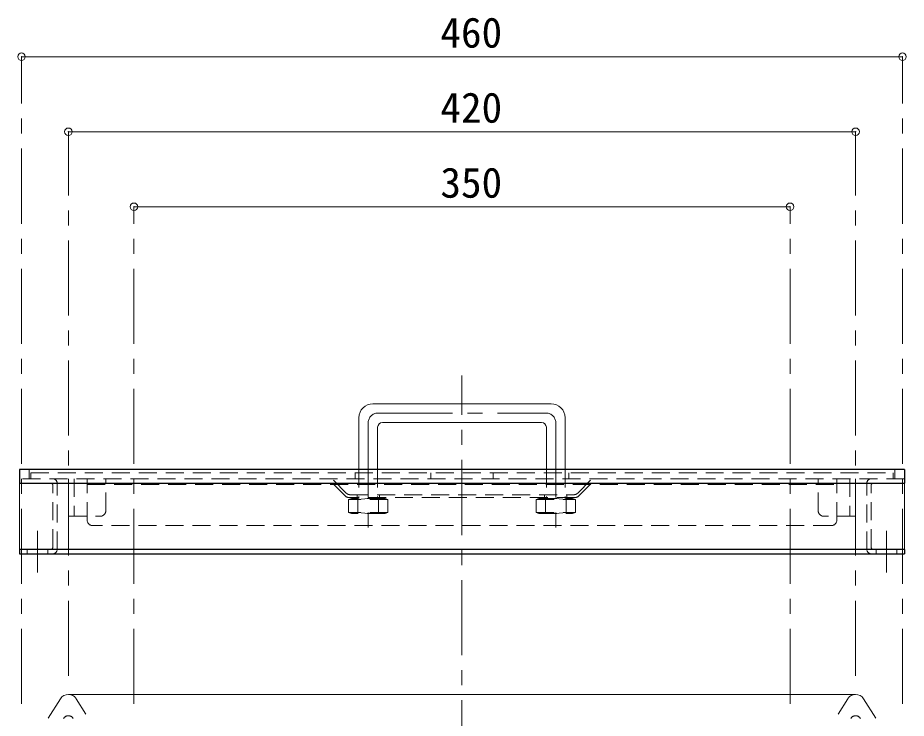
# Model space of a CAD drawing. Units: millimetres at full size, sheet at 1:8. Extents: x -1694 to 1546, y -1125 to 1123.
# Drawn here: x 73.9 to 547.9, y -388.5 to -15.1 of the extents above; entities that cross this region are included whole.
import ezdxf
from ezdxf.enums import TextEntityAlignment as Align

# ---------------------------------------------------------------- set-up
doc = ezdxf.new("R2010")
doc.units = ezdxf.units.MM
doc.header["$LTSCALE"] = 8
doc.header["$PDMODE"] = 32
doc.header["$PDSIZE"] = 4
doc.linetypes.add('CHAIN1', pattern=[8, 5, -1, 1, -1])
doc.linetypes.add('DASHED1', pattern=[1.8, 1.2, -0.6])
doc.layers.add('0-0_ﾚｲﾔ1', color=4, linetype='Continuous', lineweight=9)
doc.styles.add('ＭＳ ゴシック', font='')
doc.styles.get('ＭＳ ゴシック').set_extended_font_data('MS Gothic')

msp = doc.modelspace()

# ---------------------------------------------------------------- linework, layer by layer
at = {"layer": '0-0_ﾚｲﾔ1'}
for p, q in [((75.854, -35.83), (545.854, -35.83)), ((520.854, -75.83), (100.854, -75.83)), ((135.854, -115.83), (485.854, -115.83)), ((263.354, -220.83), (358.354, -220.83)), ((255.854, -228.33), (255.854, -255.83)), ((268.354, -230.83), (353.354, -230.83)), ((365.854, -228.33), (365.854, -255.83)), ((265.854, -233.33), (265.854, -255.83)), ((355.854, -233.33), (355.854, -255.83))]:
    msp.add_line(p, q, dxfattribs=at)
at = {"layer": '0-0_ﾚｲﾔ1', "linetype": 'CHAIN1'}
for p, q in [((75.854, -380.83), (75.854, -35.83)), ((545.854, -380.83), (545.854, -35.83)), ((100.854, -365.83), (100.854, -75.83)), ((520.854, -365.83), (520.854, -75.83)), ((135.854, -380.83), (135.854, -115.83)), ((485.854, -380.83), (485.854, -115.83)), ((310.854, -930.83), (310.854, -205.83)), ((265.854, -225.83), (355.854, -225.83)), ((260.854, -230.83), (260.854, -294.33)), ((360.854, -230.83), (360.854, -294.33)), ((84.354, -310.83), (84.354, -288.53)), ((537.354, -310.83), (537.354, -288.53))]:
    msp.add_line(p, q, dxfattribs=at)
at = {"layer": '0-0_ﾚｲﾔ1', "color": 5, "lineweight": 25}
for p, q in [((546.854, -255.83), (74.854, -255.83)), ((74.854, -255.83), (74.854, -263.13)), ((546.854, -255.83), (546.854, -263.13)), ((74.854, -263.13), (546.854, -263.13)), ((546.854, -298.53), (74.854, -298.53)), ((74.854, -298.53), (74.854, -300.83)), ((546.854, -298.53), (546.854, -300.83)), ((74.854, -300.83), (546.854, -300.83))]:
    msp.add_line(p, q, dxfattribs=at)
at = {"layer": '0-0_ﾚｲﾔ1', "color": 7, "linetype": 'DASHED1', "lineweight": 18}
for p, q in [((79.854, -255.83), (79.854, -260.83)), ((541.854, -255.83), (541.854, -260.83)), ((546.854, -260.83), (74.854, -260.83))]:
    msp.add_line(p, q, dxfattribs=at)
at = {"layer": '0-0_ﾚｲﾔ1', "linetype": 'DASHED1'}
for p, q in [((255.854, -255.83), (255.854, -271.33)), ((265.854, -255.83), (265.854, -271.33)), ((355.854, -255.83), (355.854, -271.33)), ((365.854, -255.83), (365.854, -271.33)), ((80.854, -257.63), (80.854, -260.83)), ((253.854, -257.63), (253.854, -260.83)), ((294.271, -257.63), (294.271, -260.83)), ((327.437, -257.63), (327.437, -260.83)), ((367.854, -257.63), (367.854, -260.83)), ((92.554, -297.38), (92.554, -264.28)), ((94.854, -298.53), (94.854, -263.13)), ((103.854, -260.83), (103.854, -280.83)), ((110.854, -282.83), (110.854, -260.83)), ((110.854, -263.83), (510.854, -263.83)), ((120.854, -277.83), (120.854, -260.83)), ((248.475, -269.951), (239.354, -260.83)), ((249.096, -268.451), (241.475, -260.83)), ((372.611, -268.451), (380.232, -260.83)), ((373.232, -269.951), (382.354, -260.83)), ((500.854, -277.83), (500.854, -260.83)), ((510.854, -282.83), (510.854, -260.83)), ((517.854, -260.83), (517.854, -280.83)), ((526.854, -298.53), (526.854, -263.13)), ((529.154, -297.38), (529.154, -264.28)), ((251.218, -269.33), (370.49, -269.33)), ((254.854, -269.33), (254.854, -270.83)), ((266.854, -269.33), (266.854, -270.83)), ((354.854, -269.33), (354.854, -270.83)), ((366.854, -269.33), (366.854, -270.83)), ((371.111, -270.83), (250.596, -270.83)), ((269.854, -271.33), (251.854, -271.33)), ((255.354, -271.83), (255.354, -278.83)), ((266.354, -271.83), (266.354, -278.83)), ((271.354, -271.83), (271.354, -278.83)), ((350.354, -271.83), (350.354, -278.83)), ((351.854, -271.33), (369.854, -271.33)), ((355.354, -271.83), (355.354, -278.83)), ((366.354, -271.83), (366.354, -278.83)), ((250.354, -278.83), (251.854, -279.33)), ((271.354, -278.83), (250.354, -278.83)), ((269.854, -279.33), (251.854, -279.33)), ((350.354, -278.83), (371.354, -278.83)), ((351.854, -279.33), (369.854, -279.33)), ((371.354, -278.83), (369.854, -279.33)), ((507.854, -285.83), (113.854, -285.83)), ((78.854, -300.83), (78.854, -298.53)), ((89.854, -300.83), (89.854, -298.53)), ((531.854, -300.83), (531.854, -298.53)), ((542.854, -300.83), (542.854, -298.53)), ((105.079, -378.155), (111.629, -388.504)), ((516.629, -378.155), (510.079, -388.504))]:
    msp.add_line(p, q, dxfattribs=at)
at = {"layer": '0-0_ﾚｲﾔ1', "color": 7, "lineweight": 18}
for p, q in [((74.854, -263.13), (74.854, -298.53)), ((546.854, -263.13), (546.854, -298.53)), ((96.629, -378.155), (90.079, -388.504)), ((100.854, -375.83), (520.854, -375.83)), ((525.079, -378.155), (531.629, -388.504))]:
    msp.add_line(p, q, dxfattribs=at)
at = {"layer": '0-0_ﾚｲﾔ1', "linetype": 'DASHED1'}
for points in [[(80.854, -257.63), (540.854, -257.63), (540.854, -260.83)], [(100.854, -260.83), (100.854, -280.83), (117.854, -280.83)], [(520.854, -260.83), (520.854, -280.83), (503.854, -280.83)], [(271.354, -271.83), (269.854, -271.33), (266.354, -271.83), (260.854, -271.33), (255.354, -271.83), (251.854, -271.33), (250.354, -271.83)], [(271.354, -271.83), (250.354, -271.83), (250.354, -278.83)], [(350.354, -271.83), (351.854, -271.33), (355.354, -271.83), (360.854, -271.33), (366.354, -271.83), (369.854, -271.33), (371.354, -271.83)], [(350.354, -271.83), (371.354, -271.83), (371.354, -278.83)], [(271.354, -278.83), (269.854, -279.33), (266.354, -278.83), (260.854, -279.33), (255.354, -278.83), (251.854, -279.33)], [(350.354, -278.83), (351.854, -279.33), (355.354, -278.83), (360.854, -279.33), (366.354, -278.83), (369.854, -279.33)]]:
    msp.add_lwpolyline(points, dxfattribs=at)
at = {"layer": '0-0_ﾚｲﾔ1'}
for centre, radius, start, end in [((263.354, -228.33), 7.5, 90, 180), ((358.354, -228.33), 7.5, 0, 90), ((268.354, -233.33), 2.5, 90, 180), ((353.354, -233.33), 2.5, 0, 90)]:
    msp.add_arc(centre, radius, start, end, dxfattribs=at)
at = {"layer": '0-0_ﾚｲﾔ1', "linetype": 'CHAIN1'}
for centre, start, end in [((265.854, -230.83), 90, 180), ((355.854, -230.83), 0, 90)]:
    msp.add_arc(centre, 5, start, end, dxfattribs=at)
at = {"layer": '0-0_ﾚｲﾔ1', "linetype": 'DASHED1'}
for centre, radius, start, end in [((91.404, -264.28), 1.15, 0, 90), ((92.554, -263.13), 2.3, 0, 90), ((529.154, -263.13), 2.3, 90, 180), ((530.304, -264.28), 1.15, 90, 180), ((250.596, -267.83), 3, 225, 270), ((251.218, -266.33), 3, 225, 270), ((370.49, -266.33), 3, 270, 315), ((371.111, -267.83), 3, 270, 315), ((117.854, -277.83), 3, 270, 0), ((503.854, -277.83), 3, 180, 270), ((113.854, -282.83), 3, 180, 270), ((507.854, -282.83), 3, 270, 0), ((91.404, -297.38), 1.15, 270, 0), ((92.554, -298.53), 2.3, 270, 0), ((529.154, -298.53), 2.3, 180, 270), ((530.304, -297.38), 1.15, 180, 270), ((100.854, -380.83), 5, 32.33353, 90), ((520.854, -380.83), 5, 90, 147.66647), ((100.854, -390.178), 3, 32.33353, 147.66647), ((520.854, -390.178), 3, 32.33353, 147.66647)]:
    msp.add_arc(centre, radius, start, end, dxfattribs=at)
at = {"layer": '0-0_ﾚｲﾔ1', "color": 7, "lineweight": 18}
for centre, start, end in [((100.854, -380.83), 90, 147.66647), ((520.854, -380.83), 32.33353, 90)]:
    msp.add_arc(centre, 5, start, end, dxfattribs=at)
at = {"layer": '0-0_ﾚｲﾔ1', "color": 1}
for p in [(75.854, -35.83), (545.854, -35.83), (100.854, -75.83), (520.854, -75.83), (135.854, -115.83), (485.854, -115.83)]:
    msp.add_point(p, dxfattribs=at)

# ---------------------------------------------------------------- texts
at = {"layer": '0-0_ﾚｲﾔ1', "color": 7, "style": 'ＭＳ ゴシック'}
for s, p in [('460', (299.354, -35.83)), ('420', (299.354, -75.83)), ('350', (299.354, -115.83))]:
    msp.add_text(s, height=16.13, dxfattribs=at).set_placement(p, align=Align.BOTTOM_LEFT)

doc.saveas('drawing.dxf')
